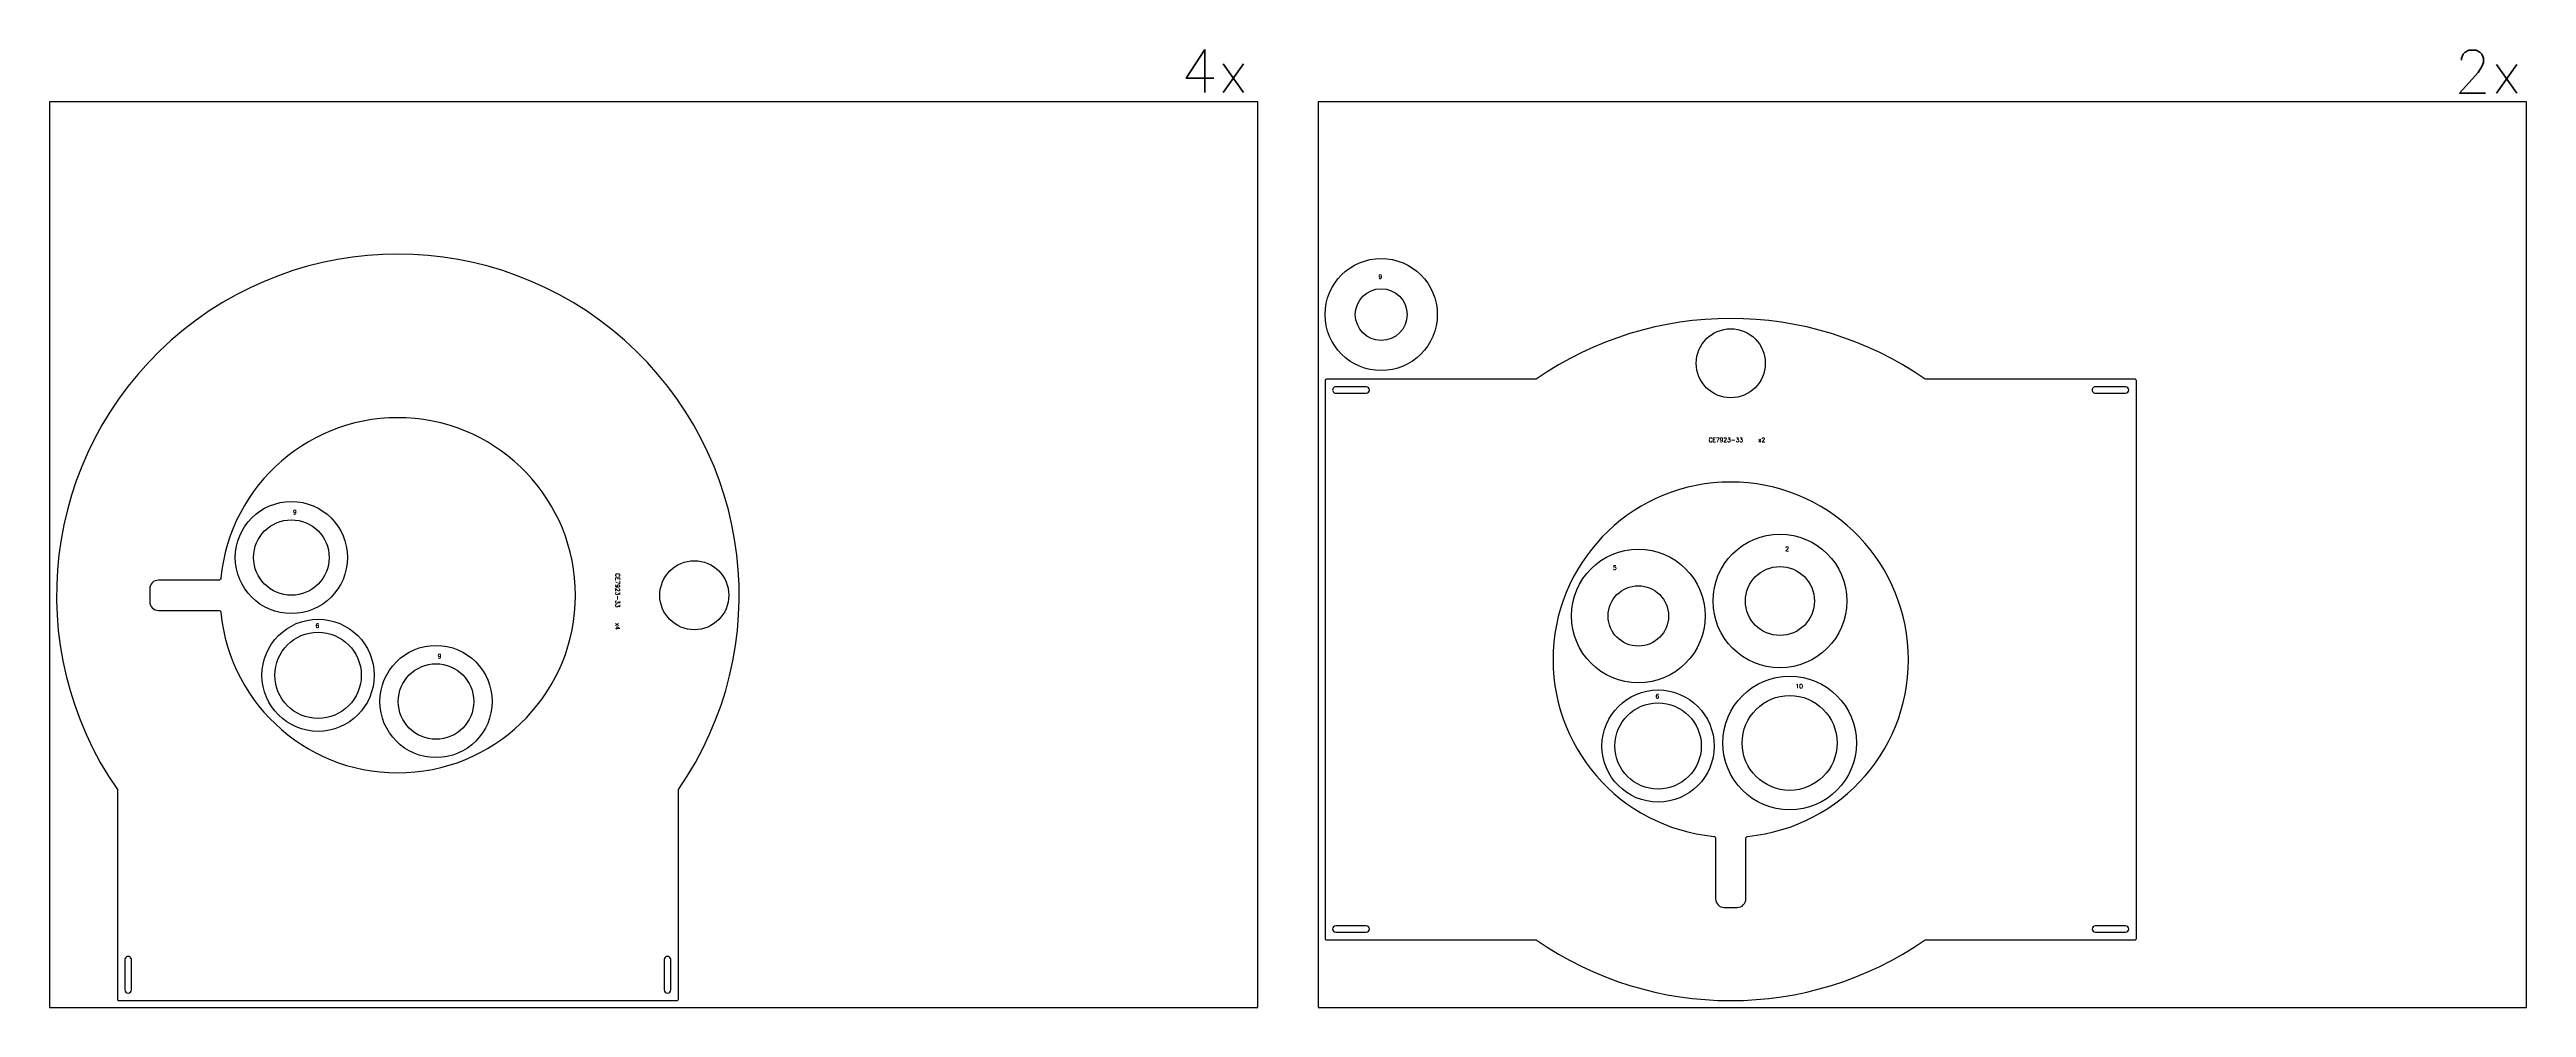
# Model space of a CAD drawing. Header units: millimetres. Extents: x 0 to 19040, y 0 to 2226.
# Drawn here: x 8820 to 14560, y 0 to 2222 of the extents above; entities that cross this region are included whole.
import ezdxf

# ---------------------------------------------------------------- set-up
doc = ezdxf.new("R2010")
doc.units = ezdxf.units.MM
for name, color, linetype in [('--NestedParts--', 7, 'Continuous'), ('sheet', 24, 'Continuous'), ('Texto', 7, 'Continuous')]:
    doc.layers.add(name, color=color, linetype=linetype)
doc.styles.get("Standard").update_dxf_attribs({"font": 'txt.shx'})

msp = doc.modelspace()

# ---------------------------------------------------------------- linework, layer by layer
at = {"layer": '--NestedParts--', "color": 7}
for points in [[(8980.2, 16), (10274.2, 16, 0.414214), (10277.2, 19), (10277.2, 505.2, 1.910394), (8977.2, 505.2), (8977.2, 19, 0.414214)], [(11779, 1457, 0.414214), (11776, 1454), (11776, 160, 0.414214), (11779, 157), (12265.2, 157, 0.312808), (13166.8, 157), (13653, 157, 0.414214), (13656, 160), (13656, 1454, 0.414214), (13653, 1457), (13166.8, 1457, 0.312808), (12265.2, 1457)], [(11871, 1424.5, 0.999994), (11871, 1439.5), (11801, 1439.5, 1.000002), (11801, 1424.5)], [(13561, 1424.5), (13631, 1424.5, 0.999993), (13631, 1439.5), (13561, 1439.5, 1.000007)], [(9217.1, 995.5, -0.386347), (9212.1, 991), (9072.2, 991, 0.414214), (9052.2, 971), (9052.2, 941, 0.414214), (9072.2, 921), (9212.1, 921, -0.386347), (9217.1, 916.5, 20.801928)], [(12676.5, 396.9, -0.386347), (12681, 391.9), (12681, 252, 0.414214), (12701, 232), (12731, 232, 0.414214), (12751, 252), (12751, 391.9, -0.386347), (12755.5, 396.9, 20.801928)], [(11871, 189.5), (11801, 189.5, 0.999992), (11801, 174.5), (11871, 174.5, 0.999994)], [(13561, 189.5, 0.999993), (13561, 174.5), (13631, 174.5, 0.999997), (13631, 189.5)], [(9009.7, 111, 0.999997), (8994.7, 111), (8994.7, 41, 0.999993), (9009.7, 41)], [(10244.7, 111), (10244.7, 41, 0.999996), (10259.7, 41), (10259.7, 111, 0.999993)]]:
    msp.add_lwpolyline(points, format="xyb", close=True, dxfattribs=at)
for centre, radius in [((11906, 1607), 130), ((11906, 1607), 60), ((12716, 1494), 80), ((9380.4, 1043.5), 130), ((9380.4, 1043.5), 87.5), ((12830, 942.7), 155), ((10314.2, 956), 80), ((12501.8, 908), 155), ((12501.8, 908), 70), ((12830, 942.7), 80), ((9442.3, 770.4), 130), ((9442.3, 770.4), 100), ((9715.6, 709.6), 130), ((9715.6, 709.6), 87.5), ((12852.5, 613.5), 155), ((12547.6, 606.4), 130), ((12547.6, 606.4), 100), ((12852.5, 613.5), 110)]:
    msp.add_circle(centre, radius, dxfattribs=at)
at = {"layer": 'sheet', "color": 7}
for points in [[(8820, 0), (11620, 0), (11620, 2100), (8820, 2100)], [(11760, 0), (14560, 0), (14560, 2100), (11760, 2100)]]:
    msp.add_lwpolyline(points, close=True, dxfattribs=at)

# ---------------------------------------------------------------- texts
at = {"char_height": 100, "attachment_point": 1}
for s, insert in [('4x', (11441.2, 2221.7)), ('2x', (14392.1, 2220.5))]:
    msp.add_mtext_dynamic_manual_height_columns(s, width=922.093, gutter_width=1, heights=[0], dxfattribs=dict(at, insert=insert))
at = {"layer": 'Texto', "color": 3, "char_height": 10, "attachment_point": 1}
for s, insert, width in [('9', (11899.6, 1699.6), 35.949), ('CE7923-33    x2', (12664.7, 1321.4), 157.673), ('9', (9384.1, 1153.7), 35.949), ('2', (12842.3, 1068.5), 35.949), ('5', (12443.2, 1024.9), 35.949), ('6', (9436.2, 890.8), 35.949), ('9', (9719.3, 819.7), 35.949), ('10', (12866.2, 750.2), 35.949), ('6', (12541.5, 726.8), 35.949)]:
    msp.add_mtext(s, dxfattribs=dict(at, insert=insert, width=width))
at = {"layer": 'Texto', "color": 3, "insert": (10141.6, 1007.3), "char_height": 10, "width": 140.087, "attachment_point": 1, "rotation": 270}
msp.add_mtext('CE7923-33    x4', dxfattribs=at)

doc.saveas('drawing.dxf')
